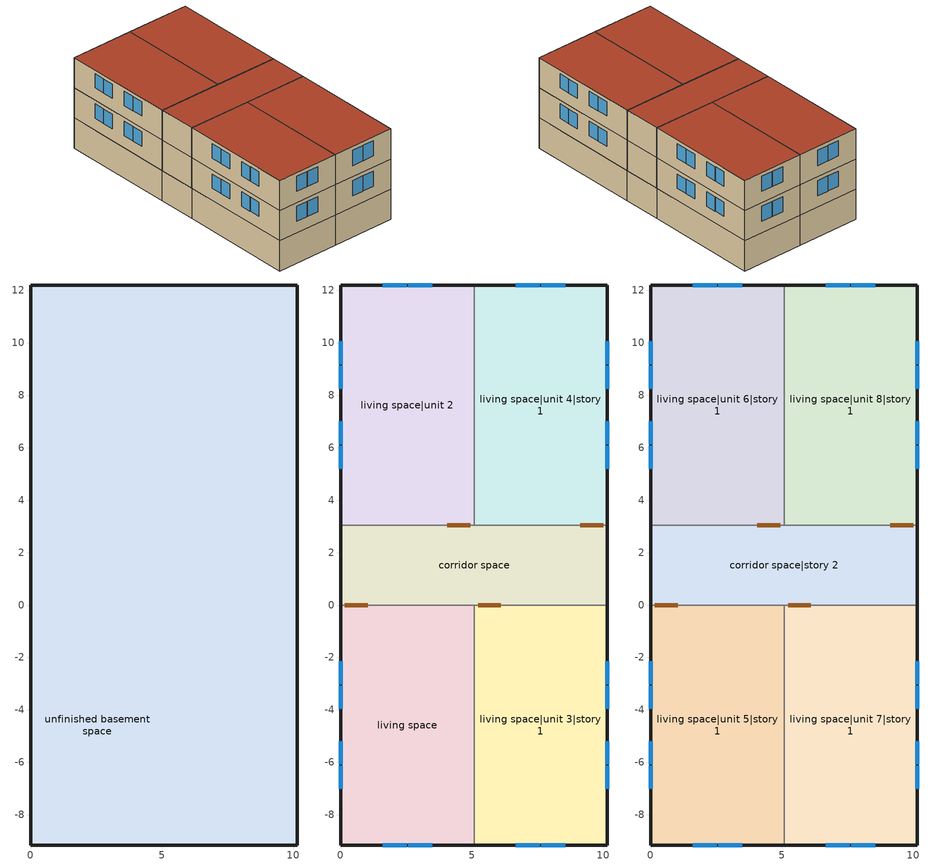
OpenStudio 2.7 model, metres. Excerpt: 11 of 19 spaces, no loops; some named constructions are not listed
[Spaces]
unfinished basement space
 floor foundation (FloorFndGrndUnfinB 2): 0,0 0,3.05 10.16,3.05 10.16,0 z-2.44
 floor foundation (FloorFndGrndUnfinB): 0,-9.14 0,0 5.08,0 5.08,-9.14 z-2.44
 floor foundation (FloorFndGrndUnfinB 1): 0,3.05 0,12.19 5.08,12.19 5.08,3.05 z-2.44
 floor foundation (FloorFndGrndUnfinB 4): 5.08,-9.14 5.08,0 10.16,0 10.16,-9.14 z-2.44
 floor foundation (FloorFndGrndUnfinB 3): 5.08,3.05 5.08,12.19 10.16,12.19 10.16,3.05 z-2.44
 wall foundation (WallFndGrndUnfinB 2): 0,3.05 0,0 / 10.16,0 10.16,3.05 z-2.44:0
 wall foundation (WallFndGrndUnfinB): 0,0 0,-9.14 5.08,-9.14 z-2.44:0
 wall foundation (WallFndGrndUnfinB 1): 5.08,12.19 0,12.19 0,3.05 z-2.44:0
 wall foundation (WallFndGrndUnfinB 4): 5.08,-9.14 10.16,-9.14 10.16,0 z-2.44:0
 wall foundation (WallFndGrndUnfinB 3): 10.16,3.05 10.16,12.19 5.08,12.19 z-2.44:0
 ceiling adiabatic (RoofUnfinUninsExt): 10.16,0 10.16,3.05 0,3.05 0,0 z0
living space
 floor to unfinished basement space (FloorUnfinBInsFin Reversed): 0,-9.14 0,0 5.08,0 5.08,-9.14 z0
 wall outside (WallExtInsFin): 0,0 0,-9.14 5.08,-9.14 z0:2.44
 wall adiabatic (WallIntFinUninsFin): 5.08,0 0,0 z0:2.44
 wall to living space|unit 3|story 1 (WallIntFinUninsFin Reversed): 5.08,-9.14 5.08,0 z0:2.44
 window (WindowConstruction): 1.6,-9.14 2.51,-9.14 / 2.57,-9.14 3.48,-9.14 z0.91:2.13; 0,-2.15 0,-3.02 / 0,-3.08 0,-3.95 / 0,-5.2 0,-6.07 / 0,-6.13 0,-6.99 z0.98:2.13
living space|unit 2
 floor to unfinished basement space (FloorUnfinBInsFin Reversed): 0,3.05 0,12.19 5.08,12.19 5.08,3.05 z0
 wall outside (WallExtInsFin): 5.08,12.19 0,12.19 0,3.05 z0:2.44
 wall to living space|unit 4|story 1 (WallIntFinUninsFin Reversed): 5.08,3.05 5.08,12.19 z0:2.44
 wall adiabatic (WallIntFinUninsFin): 0,3.05 5.08,3.05 z0:2.44
 window (WindowConstruction): 3.48,12.19 2.57,12.19 / 2.51,12.19 1.6,12.19 z0.91:2.13; 0,10.04 0,9.17 / 0,9.11 0,8.25 / 0,6.99 0,6.13 / 0,6.07 0,5.2 z0.98:2.13
living space|unit 3|story 1
 floor to unfinished basement space (FloorUnfinBInsFin Reversed): 5.08,-9.14 5.08,0 10.16,0 10.16,-9.14 z0
 wall outside (WallExtInsFin): 5.08,-9.14 10.16,-9.14 10.16,0 z0:2.44
 wall adiabatic (WallIntFinUninsFin): 10.16,0 5.08,0 z0:2.44
 window (WindowConstruction): 6.68,-9.14 7.59,-9.14 / 7.65,-9.14 8.56,-9.14 z0.91:2.13; 10.16,-6.99 10.16,-6.13 / 10.16,-6.07 10.16,-5.2 / 10.16,-3.95 10.16,-3.08 / 10.16,-3.02 10.16,-2.15 z0.98:2.13
living space|unit 4|story 1
 floor to unfinished basement space (FloorUnfinBInsFin Reversed): 5.08,3.05 5.08,12.19 10.16,12.19 10.16,3.05 z0
 wall outside (WallExtInsFin): 10.16,3.05 10.16,12.19 5.08,12.19 z0:2.44
 wall adiabatic (WallIntFinUninsFin): 5.08,3.05 10.16,3.05 z0:2.44
 window (WindowConstruction): 8.56,12.19 7.65,12.19 / 7.59,12.19 6.68,12.19 z0.91:2.13; 10.16,5.2 10.16,6.07 / 10.16,6.13 10.16,6.99 / 10.16,8.25 10.16,9.11 / 10.16,9.17 10.16,10.04 z0.98:2.13
corridor space
 floor adiabatic (FloorUnfinUninsUnfin): 0,0 0,3.05 10.16,3.05 10.16,0 z0
 wall outside (WallExtUninsUnfin): 0,3.05 0,0 / 10.16,0 10.16,3.05 z0:2.44
 wall adiabatic (WallIntUnfinUninsUnfin): 0,0 5.08,0 10.16,0 / 10.16,3.05 5.08,3.05 0,3.05 z0:2.44
 door inside (UninsDoor): 0.15,0 1.02,0 / 4.93,3.05 4.06,3.05 / 10.01,3.05 9.14,3.05 / 5.23,0 6.1,0 z0:2.13
 ceiling adiabatic (RoofUnfinUninsExt): 10.16,0 10.16,3.05 0,3.05 0,0 z2.44
living space|unit 5|story 1
 floor to living space (FloorFinUninsFin): 0,-9.14 0,0 5.08,0 5.08,-9.14 z2.44
 wall outside (WallExtInsFin): 0,0 0,-9.14 5.08,-9.14 z2.44:4.88
 wall adiabatic (WallIntFinUninsFin): 5.08,0 0,0 z2.44:4.88
 wall to living space|unit 7|story 1 (WallIntFinUninsFin Reversed): 5.08,-9.14 5.08,0 z2.44:4.88
 window (WindowConstruction): 1.6,-9.14 2.51,-9.14 / 2.57,-9.14 3.48,-9.14 z3.35:4.57; 0,-2.15 0,-3.02 / 0,-3.08 0,-3.95 / 0,-5.2 0,-6.07 / 0,-6.13 0,-6.99 z3.42:4.57
 roof outside (RoofFinInsExt): 5.08,-9.14 5.08,0 0,0 0,-9.14 z4.88
living space|unit 6|story 1
 floor to living space|unit 2 (FloorFinUninsFin): 0,3.05 0,12.19 5.08,12.19 5.08,3.05 z2.44
 wall outside (WallExtInsFin): 5.08,12.19 0,12.19 0,3.05 z2.44:4.88
 wall adiabatic (WallIntFinUninsFin): 0,3.05 5.08,3.05 z2.44:4.88
 wall to living space|unit 8|story 1 (WallIntFinUninsFin): 5.08,3.05 5.08,12.19 z2.44:4.88
 window (WindowConstruction): 3.48,12.19 2.57,12.19 / 2.51,12.19 1.6,12.19 z3.35:4.57; 0,10.04 0,9.17 / 0,9.11 0,8.25 / 0,6.99 0,6.13 / 0,6.07 0,5.2 z3.42:4.57
 roof outside (RoofFinInsExt): 5.08,3.05 5.08,12.19 0,12.19 0,3.05 z4.88
living space|unit 7|story 1
 floor to living space|unit 3|story 1 (FloorFinUninsFin): 5.08,-9.14 5.08,0 10.16,0 10.16,-9.14 z2.44
 wall outside (WallExtInsFin): 5.08,-9.14 10.16,-9.14 10.16,0 z2.44:4.88
 wall adiabatic (WallIntFinUninsFin): 10.16,0 5.08,0 z2.44:4.88
 window (WindowConstruction): 6.68,-9.14 7.59,-9.14 / 7.65,-9.14 8.56,-9.14 z3.35:4.57; 10.16,-6.99 10.16,-6.13 / 10.16,-6.07 10.16,-5.2 / 10.16,-3.95 10.16,-3.08 / 10.16,-3.02 10.16,-2.15 z3.42:4.57
 roof outside (RoofFinInsExt): 10.16,-9.14 10.16,0 5.08,0 5.08,-9.14 z4.88
living space|unit 8|story 1
 floor to living space|unit 4|story 1 (FloorFinUninsFin): 5.08,3.05 5.08,12.19 10.16,12.19 10.16,3.05 z2.44
 wall outside (WallExtInsFin): 10.16,3.05 10.16,12.19 5.08,12.19 z2.44:4.88
 wall adiabatic (WallIntFinUninsFin): 5.08,3.05 10.16,3.05 z2.44:4.88
 window (WindowConstruction): 8.56,12.19 7.65,12.19 / 7.59,12.19 6.68,12.19 z3.35:4.57; 10.16,5.2 10.16,6.07 / 10.16,6.13 10.16,6.99 / 10.16,8.25 10.16,9.11 / 10.16,9.17 10.16,10.04 z3.42:4.57
 roof outside (RoofFinInsExt): 10.16,3.05 10.16,12.19 5.08,12.19 5.08,3.05 z4.88
corridor space|story 2
 floor adiabatic (FloorUnfinUninsUnfin): 0,0 0,3.05 10.16,3.05 10.16,0 z2.44
 wall outside (WallExtUninsUnfin): 0,3.05 0,0 / 10.16,0 10.16,3.05 z2.44:4.88
 wall adiabatic (WallIntUnfinUninsUnfin): 10.16,3.05 5.08,3.05 0,3.05 / 0,0 5.08,0 10.16,0 z2.44:4.88
 door inside (UninsDoor): 10.01,3.05 9.14,3.05 / 5.23,0 6.1,0 / 4.93,3.05 4.06,3.05 / 0.15,0 1.02,0 z2.44:4.57
 roof outside (RoofUnfinUninsExt): 10.16,0 10.16,3.05 0,3.05 0,0 z4.88
[Schedule:Ruleset]
Name | Default Day Schedule | Summer Design Day Schedule | Winter Design Day Schedule
res nv_7 avail schedule | Schedule Day 78
res mv_7 range exhaust schedule | Schedule Day 81 | res mv_7 range exhaust schedule summer design | res mv_7 range exhaust schedule winter design
res mv_7 bath exhaust schedule | Schedule Day 82 | res mv_7 bath exhaust schedule summer design | res mv_7 bath exhaust schedule winter design
res nv_6 temp schedule | Schedule Day 83
res nv_6 avail schedule | Schedule Day 84
res mv_6 range exhaust schedule | Schedule Day 87 | res mv_6 range exhaust schedule summer design | res mv_6 range exhaust schedule winter design
res mv_6 bath exhaust schedule | Schedule Day 88 | res mv_6 bath exhaust schedule summer design | res mv_6 bath exhaust schedule winter design
res nv_4 temp schedule | Schedule Day 89
res nv_4 avail schedule | Schedule Day 90
res mv_4 range exhaust schedule | Schedule Day 93 | res mv_4 range exhaust schedule summer design | res mv_4 range exhaust schedule winter design
res mv_4 bath exhaust schedule | Schedule Day 94 | res mv_4 bath exhaust schedule summer design | res mv_4 bath exhaust schedule winter design
res nv_3 temp schedule | Schedule Day 95
res nv_3 avail schedule | Schedule Day 96
res mv_3 range exhaust schedule | Schedule Day 99 | res mv_3 range exhaust schedule summer design | res mv_3 range exhaust schedule winter design
res mv_3 bath exhaust schedule | Schedule Day 100 | res mv_3 bath exhaust schedule summer design | res mv_3 bath exhaust schedule winter design
res nv_5 temp schedule | Schedule Day 101
res nv_5 avail schedule | Schedule Day 102
res mv_5 range exhaust schedule | Schedule Day 105 | res mv_5 range exhaust schedule summer design | res mv_5 range exhaust schedule winter design
res mv_5 bath exhaust schedule | Schedule Day 106 | res mv_5 bath exhaust schedule summer design | res mv_5 bath exhaust schedule winter design
[Schedule:Day]
Schedule Day 78; Schedule Day 81; res mv_7 range exhaust schedule winter design; Schedule Day 82; res mv_7 bath exhaust schedule winter design; Schedule Day 83; Schedule Day 84; Schedule Day 87; res mv_6 range exhaust schedule winter design; Schedule Day 88; res mv_6 bath exhaust schedule winter design; Schedule Day 89; Schedule Day 90; Schedule Day 93; res mv_4 range exhaust schedule winter design; Schedule Day 94; res mv_4 bath exhaust schedule winter design; Schedule Day 95; Schedule Day 96; Schedule Day 99; res mv_3 range exhaust schedule winter design; Schedule Day 100; res mv_3 bath exhaust schedule winter design; Schedule Day 101; Schedule Day 102; Schedule Day 105; res mv_5 range exhaust schedule winter design; Schedule Day 106; res mv_5 bath exhaust schedule winter design: 24, 0, 0
res nv_7 availability schedule allday1 on; res nv_7 availability schedule allday1 on 1; res nv_7 availability schedule allday1 on 2; res nv_7 availability schedule allday1 on 3; res nv_7 availability schedule allday1 on 4; res nv_7 availability schedule allday1 on 5; res nv_7 availability schedule allday1 on 6; res nv_7 availability schedule allday1 on 7; res nv_7 availability schedule allday1 on 8; res nv_7 availability schedule allday1 on 9; res nv_7 availability schedule allday1 on 10; res nv_7 availability schedule allday1 on 11; res nv_6 availability schedule allday1 on; res nv_6 availability schedule allday1 on 1; res nv_6 availability schedule allday1 on 2; res nv_6 availability schedule allday1 on 3; res nv_6 availability schedule allday1 on 4; res nv_6 availability schedule allday1 on 5; res nv_6 availability schedule allday1 on 6; res nv_6 availability schedule allday1 on 7; res nv_6 availability schedule allday1 on 8; res nv_6 availability schedule allday1 on 9; res nv_6 availability schedule allday1 on 10; res nv_6 availability schedule allday1 on 11; res nv_4 availability schedule allday1 on; res nv_4 availability schedule allday1 on 1; res nv_4 availability schedule allday1 on 2; res nv_4 availability schedule allday1 on 3; res nv_4 availability schedule allday1 on 4; res nv_4 availability schedule allday1 on 5; res nv_4 availability schedule allday1 on 6; res nv_4 availability schedule allday1 on 7; res nv_4 availability schedule allday1 on 8; res nv_4 availability schedule allday1 on 9; res nv_4 availability schedule allday1 on 10; res nv_4 availability schedule allday1 on 11; res nv_3 availability schedule allday1 on; res nv_3 availability schedule allday1 on 1; res nv_3 availability schedule allday1 on 2; res nv_3 availability schedule allday1 on 3; res nv_3 availability schedule allday1 on 4; res nv_3 availability schedule allday1 on 5; res nv_3 availability schedule allday1 on 6; res nv_3 availability schedule allday1 on 7; res nv_3 availability schedule allday1 on 8; res nv_3 availability schedule allday1 on 9; res nv_3 availability schedule allday1 on 10; res nv_3 availability schedule allday1 on 11; res nv_5 availability schedule allday1 on; res nv_5 availability schedule allday1 on 1; res nv_5 availability schedule allday1 on 2; res nv_5 availability schedule allday1 on 3; res nv_5 availability schedule allday1 on 4; res nv_5 availability schedule allday1 on 5; res nv_5 availability schedule allday1 on 6; res nv_5 availability schedule allday1 on 7; res nv_5 availability schedule allday1 on 8; res nv_5 availability schedule allday1 on 9; res nv_5 availability schedule allday1 on 10; res nv_5 availability schedule allday1 on 11: 1, 0, 1, 2, 0, 1, 3, 0, 1, 4, 0, 1, 5, 0, 1, 6, 0, 1, 7, 0, 1, 8, 0, 1, 9, 0, 1, 10, 0, 1, 11, 0, 1, 12, 0, 1, 13, 0, 1, 14, 0, 1, 15, 0, 1, 16, 0, 1, 17, 0, 1, 18, 0, 1, 19, 0, 1, 20, 0, 1, 21, 0, 1, 22, 0, 1, 23, 0, 1, 24, 0, 1
res mv_7 range exhaust schedule allday1; res mv_7 range exhaust schedule allday2; res mv_7 range exhaust schedule allday3; res mv_7 range exhaust schedule allday4; res mv_7 range exhaust schedule allday5; res mv_7 range exhaust schedule allday6; res mv_7 range exhaust schedule allday7; res mv_7 range exhaust schedule allday8; res mv_7 range exhaust schedule allday9; res mv_7 range exhaust schedule allday10; res mv_7 range exhaust schedule allday11; res mv_7 range exhaust schedule allday12; res mv_6 range exhaust schedule allday1; res mv_6 range exhaust schedule allday2; res mv_6 range exhaust schedule allday3; res mv_6 range exhaust schedule allday4; res mv_6 range exhaust schedule allday5; res mv_6 range exhaust schedule allday6; res mv_6 range exhaust schedule allday7; res mv_6 range exhaust schedule allday8; res mv_6 range exhaust schedule allday9; res mv_6 range exhaust schedule allday10; res mv_6 range exhaust schedule allday11; res mv_6 range exhaust schedule allday12; res mv_4 range exhaust schedule allday1; res mv_4 range exhaust schedule allday2; res mv_4 range exhaust schedule allday3; res mv_4 range exhaust schedule allday4; res mv_4 range exhaust schedule allday5; res mv_4 range exhaust schedule allday6; res mv_4 range exhaust schedule allday7; res mv_4 range exhaust schedule allday8; res mv_4 range exhaust schedule allday9; res mv_4 range exhaust schedule allday10; res mv_4 range exhaust schedule allday11; res mv_4 range exhaust schedule allday12; res mv_3 range exhaust schedule allday1; res mv_3 range exhaust schedule allday2; res mv_3 range exhaust schedule allday3; res mv_3 range exhaust schedule allday4; res mv_3 range exhaust schedule allday5; res mv_3 range exhaust schedule allday6; res mv_3 range exhaust schedule allday7; res mv_3 range exhaust schedule allday8; res mv_3 range exhaust schedule allday9; res mv_3 range exhaust schedule allday10; res mv_3 range exhaust schedule allday11; res mv_3 range exhaust schedule allday12; res mv_5 range exhaust schedule allday1; res mv_5 range exhaust schedule allday2; res mv_5 range exhaust schedule allday3; res mv_5 range exhaust schedule allday4; res mv_5 range exhaust schedule allday5; res mv_5 range exhaust schedule allday6; res mv_5 range exhaust schedule allday7; res mv_5 range exhaust schedule allday8; res mv_5 range exhaust schedule allday9; res mv_5 range exhaust schedule allday10; res mv_5 range exhaust schedule allday11; res mv_5 range exhaust schedule allday12: 15, 0, 0, 16, 0, 1, 24, 0, 0
res mv_7 range exhaust schedule summer design; res mv_7 bath exhaust schedule summer design; res mv_6 range exhaust schedule summer design; res mv_6 bath exhaust schedule summer design; res mv_4 range exhaust schedule summer design; res mv_4 bath exhaust schedule summer design; res mv_3 range exhaust schedule summer design; res mv_3 bath exhaust schedule summer design; res mv_5 range exhaust schedule summer design; res mv_5 bath exhaust schedule summer design: 24, 0, 1
res mv_7 bath exhaust schedule allday1; res mv_7 bath exhaust schedule allday2; res mv_7 bath exhaust schedule allday3; res mv_7 bath exhaust schedule allday4; res mv_7 bath exhaust schedule allday5; res mv_7 bath exhaust schedule allday6; res mv_7 bath exhaust schedule allday7; res mv_7 bath exhaust schedule allday8; res mv_7 bath exhaust schedule allday9; res mv_7 bath exhaust schedule allday10; res mv_7 bath exhaust schedule allday11; res mv_7 bath exhaust schedule allday12; res mv_6 bath exhaust schedule allday1; res mv_6 bath exhaust schedule allday2; res mv_6 bath exhaust schedule allday3; res mv_6 bath exhaust schedule allday4; res mv_6 bath exhaust schedule allday5; res mv_6 bath exhaust schedule allday6; res mv_6 bath exhaust schedule allday7; res mv_6 bath exhaust schedule allday8; res mv_6 bath exhaust schedule allday9; res mv_6 bath exhaust schedule allday10; res mv_6 bath exhaust schedule allday11; res mv_6 bath exhaust schedule allday12; res mv_4 bath exhaust schedule allday1; res mv_4 bath exhaust schedule allday2; res mv_4 bath exhaust schedule allday3; res mv_4 bath exhaust schedule allday4; res mv_4 bath exhaust schedule allday5; res mv_4 bath exhaust schedule allday6; res mv_4 bath exhaust schedule allday7; res mv_4 bath exhaust schedule allday8; res mv_4 bath exhaust schedule allday9; res mv_4 bath exhaust schedule allday10; res mv_4 bath exhaust schedule allday11; res mv_4 bath exhaust schedule allday12; res mv_3 bath exhaust schedule allday1; res mv_3 bath exhaust schedule allday2; res mv_3 bath exhaust schedule allday3; res mv_3 bath exhaust schedule allday4; res mv_3 bath exhaust schedule allday5; res mv_3 bath exhaust schedule allday6; res mv_3 bath exhaust schedule allday7; res mv_3 bath exhaust schedule allday8; res mv_3 bath exhaust schedule allday9; res mv_3 bath exhaust schedule allday10; res mv_3 bath exhaust schedule allday11; res mv_3 bath exhaust schedule allday12; res mv_5 bath exhaust schedule allday1; res mv_5 bath exhaust schedule allday2; res mv_5 bath exhaust schedule allday3; res mv_5 bath exhaust schedule allday4; res mv_5 bath exhaust schedule allday5; res mv_5 bath exhaust schedule allday6; res mv_5 bath exhaust schedule allday7; res mv_5 bath exhaust schedule allday8; res mv_5 bath exhaust schedule allday9; res mv_5 bath exhaust schedule allday10; res mv_5 bath exhaust schedule allday11; res mv_5 bath exhaust schedule allday12: 4, 0, 0, 5, 0, 1, 24, 0, 0
res nv_6 temp schedule allday1; res nv_6 temp schedule allday2; res nv_6 temp schedule allday3; res nv_6 temp schedule allday4; res nv_6 temp schedule allday11; res nv_6 temp schedule allday12; res nv_4 temp schedule allday1; res nv_4 temp schedule allday2; res nv_4 temp schedule allday3; res nv_4 temp schedule allday4; res nv_4 temp schedule allday11; res nv_4 temp schedule allday12; res nv_3 temp schedule allday1; res nv_3 temp schedule allday2; res nv_3 temp schedule allday3; res nv_3 temp schedule allday4; res nv_3 temp schedule allday11; res nv_3 temp schedule allday12; res nv_5 temp schedule allday1; res nv_5 temp schedule allday2; res nv_5 temp schedule allday3; res nv_5 temp schedule allday4; res nv_5 temp schedule allday11; res nv_5 temp schedule allday12: 1, 0, 23.8889, 24, 0, 23.8889
res nv_6 temp schedule allday5; res nv_6 temp schedule allday6; res nv_6 temp schedule allday10; res nv_4 temp schedule allday5; res nv_4 temp schedule allday6; res nv_4 temp schedule allday10; res nv_3 temp schedule allday5; res nv_3 temp schedule allday6; res nv_3 temp schedule allday10; res nv_5 temp schedule allday5; res nv_5 temp schedule allday6; res nv_5 temp schedule allday10: 24, 0, 22.2222
res nv_6 temp schedule allday7; res nv_6 temp schedule allday8; res nv_6 temp schedule allday9; res nv_4 temp schedule allday7; res nv_4 temp schedule allday8; res nv_4 temp schedule allday9; res nv_3 temp schedule allday7; res nv_3 temp schedule allday8; res nv_3 temp schedule allday9; res nv_5 temp schedule allday7; res nv_5 temp schedule allday8; res nv_5 temp schedule allday9: 1, 0, 22.2222, 24, 0, 22.2222
[Schedule:Rule] Apply Monday=Yes; Apply Wednesday=Yes; Apply Friday=Yes; Date Specification Type=DateRange; Start Day=1
Name | Schedule Ruleset | Rule Order | Day Schedule | Start Month | End Month | End Day | Apply Sunday | Apply Tuesday | Apply Thursday | Apply Saturday
res nv_7 availability schedule allday ruleset1 on | res nv_7 avail schedule | 11 | res nv_7 availability schedule allday1 on | 1 | 1 | 31
res nv_7 availability schedule allday ruleset2 on | res nv_7 avail schedule | 10 | res nv_7 availability schedule allday1 on 1 | 2 | 2 | 28
res nv_7 availability schedule allday ruleset3 on | res nv_7 avail schedule | 9 | res nv_7 availability schedule allday1 on 2 | 3 | 3 | 31
res nv_7 availability schedule allday ruleset4 on | res nv_7 avail schedule | 8 | res nv_7 availability schedule allday1 on 3 | 4 | 4 | 30
res nv_7 availability schedule allday ruleset5 on | res nv_7 avail schedule | 7 | res nv_7 availability schedule allday1 on 4 | 5 | 5 | 31
res nv_7 availability schedule allday ruleset6 on | res nv_7 avail schedule | 6 | res nv_7 availability schedule allday1 on 5 | 6 | 6 | 30
res nv_7 availability schedule allday ruleset7 on | res nv_7 avail schedule | 5 | res nv_7 availability schedule allday1 on 6 | 7 | 7 | 31
res nv_7 availability schedule allday ruleset8 on | res nv_7 avail schedule | 4 | res nv_7 availability schedule allday1 on 7 | 8 | 8 | 31
res nv_7 availability schedule allday ruleset9 on | res nv_7 avail schedule | 3 | res nv_7 availability schedule allday1 on 8 | 9 | 9 | 30
res nv_7 availability schedule allday ruleset10 on | res nv_7 avail schedule | 2 | res nv_7 availability schedule allday1 on 9 | 10 | 10 | 31
res nv_7 availability schedule allday ruleset11 on | res nv_7 avail schedule | 1 | res nv_7 availability schedule allday1 on 10 | 11 | 11 | 30
res nv_7 availability schedule allday ruleset12 on | res nv_7 avail schedule | 0 | res nv_7 availability schedule allday1 on 11 | 12 | 12 | 31
res mv_7 range exhaust schedule allday ruleset1 | res mv_7 range exhaust schedule | 11 | res mv_7 range exhaust schedule allday1 | 1 | 1 | 31 | Yes | Yes | Yes | Yes
res mv_7 range exhaust schedule allday ruleset2 | res mv_7 range exhaust schedule | 10 | res mv_7 range exhaust schedule allday2 | 2 | 2 | 28 | Yes | Yes | Yes | Yes
res mv_7 range exhaust schedule allday ruleset3 | res mv_7 range exhaust schedule | 9 | res mv_7 range exhaust schedule allday3 | 3 | 3 | 31 | Yes | Yes | Yes | Yes
res mv_7 range exhaust schedule allday ruleset4 | res mv_7 range exhaust schedule | 8 | res mv_7 range exhaust schedule allday4 | 4 | 4 | 30 | Yes | Yes | Yes | Yes
res mv_7 range exhaust schedule allday ruleset5 | res mv_7 range exhaust schedule | 7 | res mv_7 range exhaust schedule allday5 | 5 | 5 | 31 | Yes | Yes | Yes | Yes
res mv_7 range exhaust schedule allday ruleset6 | res mv_7 range exhaust schedule | 6 | res mv_7 range exhaust schedule allday6 | 6 | 6 | 30 | Yes | Yes | Yes | Yes
res mv_7 range exhaust schedule allday ruleset7 | res mv_7 range exhaust schedule | 5 | res mv_7 range exhaust schedule allday7 | 7 | 7 | 31 | Yes | Yes | Yes | Yes
res mv_7 range exhaust schedule allday ruleset8 | res mv_7 range exhaust schedule | 4 | res mv_7 range exhaust schedule allday8 | 8 | 8 | 31 | Yes | Yes | Yes | Yes
res mv_7 range exhaust schedule allday ruleset9 | res mv_7 range exhaust schedule | 3 | res mv_7 range exhaust schedule allday9 | 9 | 9 | 30 | Yes | Yes | Yes | Yes
res mv_7 range exhaust schedule allday ruleset10 | res mv_7 range exhaust schedule | 2 | res mv_7 range exhaust schedule allday10 | 10 | 10 | 31 | Yes | Yes | Yes | Yes
res mv_7 range exhaust schedule allday ruleset11 | res mv_7 range exhaust schedule | 1 | res mv_7 range exhaust schedule allday11 | 11 | 11 | 30 | Yes | Yes | Yes | Yes
res mv_7 range exhaust schedule allday ruleset12 | res mv_7 range exhaust schedule | 0 | res mv_7 range exhaust schedule allday12 | 12 | 12 | 31 | Yes | Yes | Yes | Yes
res mv_7 bath exhaust schedule allday ruleset1 | res mv_7 bath exhaust schedule | 11 | res mv_7 bath exhaust schedule allday1 | 1 | 1 | 31 | Yes | Yes | Yes | Yes
res mv_7 bath exhaust schedule allday ruleset2 | res mv_7 bath exhaust schedule | 10 | res mv_7 bath exhaust schedule allday2 | 2 | 2 | 28 | Yes | Yes | Yes | Yes
res mv_7 bath exhaust schedule allday ruleset3 | res mv_7 bath exhaust schedule | 9 | res mv_7 bath exhaust schedule allday3 | 3 | 3 | 31 | Yes | Yes | Yes | Yes
res mv_7 bath exhaust schedule allday ruleset4 | res mv_7 bath exhaust schedule | 8 | res mv_7 bath exhaust schedule allday4 | 4 | 4 | 30 | Yes | Yes | Yes | Yes
res mv_7 bath exhaust schedule allday ruleset5 | res mv_7 bath exhaust schedule | 7 | res mv_7 bath exhaust schedule allday5 | 5 | 5 | 31 | Yes | Yes | Yes | Yes
res mv_7 bath exhaust schedule allday ruleset6 | res mv_7 bath exhaust schedule | 6 | res mv_7 bath exhaust schedule allday6 | 6 | 6 | 30 | Yes | Yes | Yes | Yes
res mv_7 bath exhaust schedule allday ruleset7 | res mv_7 bath exhaust schedule | 5 | res mv_7 bath exhaust schedule allday7 | 7 | 7 | 31 | Yes | Yes | Yes | Yes
res mv_7 bath exhaust schedule allday ruleset8 | res mv_7 bath exhaust schedule | 4 | res mv_7 bath exhaust schedule allday8 | 8 | 8 | 31 | Yes | Yes | Yes | Yes
res mv_7 bath exhaust schedule allday ruleset9 | res mv_7 bath exhaust schedule | 3 | res mv_7 bath exhaust schedule allday9 | 9 | 9 | 30 | Yes | Yes | Yes | Yes
res mv_7 bath exhaust schedule allday ruleset10 | res mv_7 bath exhaust schedule | 2 | res mv_7 bath exhaust schedule allday10 | 10 | 10 | 31 | Yes | Yes | Yes | Yes
res mv_7 bath exhaust schedule allday ruleset11 | res mv_7 bath exhaust schedule | 1 | res mv_7 bath exhaust schedule allday11 | 11 | 11 | 30 | Yes | Yes | Yes | Yes
res mv_7 bath exhaust schedule allday ruleset12 | res mv_7 bath exhaust schedule | 0 | res mv_7 bath exhaust schedule allday12 | 12 | 12 | 31 | Yes | Yes | Yes | Yes
res nv_6 temp schedule allday ruleset1 | res nv_6 temp schedule | 11 | res nv_6 temp schedule allday1 | 1 | 1 | 31 | Yes | Yes | Yes | Yes
res nv_6 temp schedule allday ruleset2 | res nv_6 temp schedule | 10 | res nv_6 temp schedule allday2 | 2 | 2 | 28 | Yes | Yes | Yes | Yes
res nv_6 temp schedule allday ruleset3 | res nv_6 temp schedule | 9 | res nv_6 temp schedule allday3 | 3 | 3 | 31 | Yes | Yes | Yes | Yes
res nv_6 temp schedule allday ruleset4 | res nv_6 temp schedule | 8 | res nv_6 temp schedule allday4 | 4 | 4 | 30 | Yes | Yes | Yes | Yes
res nv_6 temp schedule allday ruleset5 | res nv_6 temp schedule | 7 | res nv_6 temp schedule allday5 | 5 | 5 | 31 | Yes | Yes | Yes | Yes
res nv_6 temp schedule allday ruleset6 | res nv_6 temp schedule | 6 | res nv_6 temp schedule allday6 | 6 | 6 | 30 | Yes | Yes | Yes | Yes
res nv_6 temp schedule allday ruleset7 | res nv_6 temp schedule | 5 | res nv_6 temp schedule allday7 | 7 | 7 | 31 | Yes | Yes | Yes | Yes
res nv_6 temp schedule allday ruleset8 | res nv_6 temp schedule | 4 | res nv_6 temp schedule allday8 | 8 | 8 | 31 | Yes | Yes | Yes | Yes
res nv_6 temp schedule allday ruleset9 | res nv_6 temp schedule | 3 | res nv_6 temp schedule allday9 | 9 | 9 | 30 | Yes | Yes | Yes | Yes
res nv_6 temp schedule allday ruleset10 | res nv_6 temp schedule | 2 | res nv_6 temp schedule allday10 | 10 | 10 | 31 | Yes | Yes | Yes | Yes
res nv_6 temp schedule allday ruleset11 | res nv_6 temp schedule | 1 | res nv_6 temp schedule allday11 | 11 | 11 | 30 | Yes | Yes | Yes | Yes
res nv_6 temp schedule allday ruleset12 | res nv_6 temp schedule | 0 | res nv_6 temp schedule allday12 | 12 | 12 | 31 | Yes | Yes | Yes | Yes
res nv_6 availability schedule allday ruleset1 on | res nv_6 avail schedule | 11 | res nv_6 availability schedule allday1 on | 1 | 1 | 31
res nv_6 availability schedule allday ruleset2 on | res nv_6 avail schedule | 10 | res nv_6 availability schedule allday1 on 1 | 2 | 2 | 28
res nv_6 availability schedule allday ruleset3 on | res nv_6 avail schedule | 9 | res nv_6 availability schedule allday1 on 2 | 3 | 3 | 31
res nv_6 availability schedule allday ruleset4 on | res nv_6 avail schedule | 8 | res nv_6 availability schedule allday1 on 3 | 4 | 4 | 30
res nv_6 availability schedule allday ruleset5 on | res nv_6 avail schedule | 7 | res nv_6 availability schedule allday1 on 4 | 5 | 5 | 31
res nv_6 availability schedule allday ruleset6 on | res nv_6 avail schedule | 6 | res nv_6 availability schedule allday1 on 5 | 6 | 6 | 30
res nv_6 availability schedule allday ruleset7 on | res nv_6 avail schedule | 5 | res nv_6 availability schedule allday1 on 6 | 7 | 7 | 31
res nv_6 availability schedule allday ruleset8 on | res nv_6 avail schedule | 4 | res nv_6 availability schedule allday1 on 7 | 8 | 8 | 31
res nv_6 availability schedule allday ruleset9 on | res nv_6 avail schedule | 3 | res nv_6 availability schedule allday1 on 8 | 9 | 9 | 30
res nv_6 availability schedule allday ruleset10 on | res nv_6 avail schedule | 2 | res nv_6 availability schedule allday1 on 9 | 10 | 10 | 31
res nv_6 availability schedule allday ruleset11 on | res nv_6 avail schedule | 1 | res nv_6 availability schedule allday1 on 10 | 11 | 11 | 30
res nv_6 availability schedule allday ruleset12 on | res nv_6 avail schedule | 0 | res nv_6 availability schedule allday1 on 11 | 12 | 12 | 31
res mv_6 range exhaust schedule allday ruleset1 | res mv_6 range exhaust schedule | 11 | res mv_6 range exhaust schedule allday1 | 1 | 1 | 31 | Yes | Yes | Yes | Yes
res mv_6 range exhaust schedule allday ruleset2 | res mv_6 range exhaust schedule | 10 | res mv_6 range exhaust schedule allday2 | 2 | 2 | 28 | Yes | Yes | Yes | Yes
res mv_6 range exhaust schedule allday ruleset3 | res mv_6 range exhaust schedule | 9 | res mv_6 range exhaust schedule allday3 | 3 | 3 | 31 | Yes | Yes | Yes | Yes
res mv_6 range exhaust schedule allday ruleset4 | res mv_6 range exhaust schedule | 8 | res mv_6 range exhaust schedule allday4 | 4 | 4 | 30 | Yes | Yes | Yes | Yes
res mv_6 range exhaust schedule allday ruleset5 | res mv_6 range exhaust schedule | 7 | res mv_6 range exhaust schedule allday5 | 5 | 5 | 31 | Yes | Yes | Yes | Yes
res mv_6 range exhaust schedule allday ruleset6 | res mv_6 range exhaust schedule | 6 | res mv_6 range exhaust schedule allday6 | 6 | 6 | 30 | Yes | Yes | Yes | Yes
res mv_6 range exhaust schedule allday ruleset7 | res mv_6 range exhaust schedule | 5 | res mv_6 range exhaust schedule allday7 | 7 | 7 | 31 | Yes | Yes | Yes | Yes
res mv_6 range exhaust schedule allday ruleset8 | res mv_6 range exhaust schedule | 4 | res mv_6 range exhaust schedule allday8 | 8 | 8 | 31 | Yes | Yes | Yes | Yes
res mv_6 range exhaust schedule allday ruleset9 | res mv_6 range exhaust schedule | 3 | res mv_6 range exhaust schedule allday9 | 9 | 9 | 30 | Yes | Yes | Yes | Yes
res mv_6 range exhaust schedule allday ruleset10 | res mv_6 range exhaust schedule | 2 | res mv_6 range exhaust schedule allday10 | 10 | 10 | 31 | Yes | Yes | Yes | Yes
res mv_6 range exhaust schedule allday ruleset11 | res mv_6 range exhaust schedule | 1 | res mv_6 range exhaust schedule allday11 | 11 | 11 | 30 | Yes | Yes | Yes | Yes
res mv_6 range exhaust schedule allday ruleset12 | res mv_6 range exhaust schedule | 0 | res mv_6 range exhaust schedule allday12 | 12 | 12 | 31 | Yes | Yes | Yes | Yes
res mv_6 bath exhaust schedule allday ruleset1 | res mv_6 bath exhaust schedule | 11 | res mv_6 bath exhaust schedule allday1 | 1 | 1 | 31 | Yes | Yes | Yes | Yes
res mv_6 bath exhaust schedule allday ruleset2 | res mv_6 bath exhaust schedule | 10 | res mv_6 bath exhaust schedule allday2 | 2 | 2 | 28 | Yes | Yes | Yes | Yes
res mv_6 bath exhaust schedule allday ruleset3 | res mv_6 bath exhaust schedule | 9 | res mv_6 bath exhaust schedule allday3 | 3 | 3 | 31 | Yes | Yes | Yes | Yes
res mv_6 bath exhaust schedule allday ruleset4 | res mv_6 bath exhaust schedule | 8 | res mv_6 bath exhaust schedule allday4 | 4 | 4 | 30 | Yes | Yes | Yes | Yes
res mv_6 bath exhaust schedule allday ruleset5 | res mv_6 bath exhaust schedule | 7 | res mv_6 bath exhaust schedule allday5 | 5 | 5 | 31 | Yes | Yes | Yes | Yes
res mv_6 bath exhaust schedule allday ruleset6 | res mv_6 bath exhaust schedule | 6 | res mv_6 bath exhaust schedule allday6 | 6 | 6 | 30 | Yes | Yes | Yes | Yes
res mv_6 bath exhaust schedule allday ruleset7 | res mv_6 bath exhaust schedule | 5 | res mv_6 bath exhaust schedule allday7 | 7 | 7 | 31 | Yes | Yes | Yes | Yes
res mv_6 bath exhaust schedule allday ruleset8 | res mv_6 bath exhaust schedule | 4 | res mv_6 bath exhaust schedule allday8 | 8 | 8 | 31 | Yes | Yes | Yes | Yes
res mv_6 bath exhaust schedule allday ruleset9 | res mv_6 bath exhaust schedule | 3 | res mv_6 bath exhaust schedule allday9 | 9 | 9 | 30 | Yes | Yes | Yes | Yes
res mv_6 bath exhaust schedule allday ruleset10 | res mv_6 bath exhaust schedule | 2 | res mv_6 bath exhaust schedule allday10 | 10 | 10 | 31 | Yes | Yes | Yes | Yes
res mv_6 bath exhaust schedule allday ruleset11 | res mv_6 bath exhaust schedule | 1 | res mv_6 bath exhaust schedule allday11 | 11 | 11 | 30 | Yes | Yes | Yes | Yes
res mv_6 bath exhaust schedule allday ruleset12 | res mv_6 bath exhaust schedule | 0 | res mv_6 bath exhaust schedule allday12 | 12 | 12 | 31 | Yes | Yes | Yes | Yes
res nv_4 temp schedule allday ruleset1 | res nv_4 temp schedule | 11 | res nv_4 temp schedule allday1 | 1 | 1 | 31 | Yes | Yes | Yes | Yes
res nv_4 temp schedule allday ruleset2 | res nv_4 temp schedule | 10 | res nv_4 temp schedule allday2 | 2 | 2 | 28 | Yes | Yes | Yes | Yes
res nv_4 temp schedule allday ruleset3 | res nv_4 temp schedule | 9 | res nv_4 temp schedule allday3 | 3 | 3 | 31 | Yes | Yes | Yes | Yes
res nv_4 temp schedule allday ruleset4 | res nv_4 temp schedule | 8 | res nv_4 temp schedule allday4 | 4 | 4 | 30 | Yes | Yes | Yes | Yes
res nv_4 temp schedule allday ruleset5 | res nv_4 temp schedule | 7 | res nv_4 temp schedule allday5 | 5 | 5 | 31 | Yes | Yes | Yes | Yes
res nv_4 temp schedule allday ruleset6 | res nv_4 temp schedule | 6 | res nv_4 temp schedule allday6 | 6 | 6 | 30 | Yes | Yes | Yes | Yes
res nv_4 temp schedule allday ruleset7 | res nv_4 temp schedule | 5 | res nv_4 temp schedule allday7 | 7 | 7 | 31 | Yes | Yes | Yes | Yes
res nv_4 temp schedule allday ruleset8 | res nv_4 temp schedule | 4 | res nv_4 temp schedule allday8 | 8 | 8 | 31 | Yes | Yes | Yes | Yes
res nv_4 temp schedule allday ruleset9 | res nv_4 temp schedule | 3 | res nv_4 temp schedule allday9 | 9 | 9 | 30 | Yes | Yes | Yes | Yes
res nv_4 temp schedule allday ruleset10 | res nv_4 temp schedule | 2 | res nv_4 temp schedule allday10 | 10 | 10 | 31 | Yes | Yes | Yes | Yes
res nv_4 temp schedule allday ruleset11 | res nv_4 temp schedule | 1 | res nv_4 temp schedule allday11 | 11 | 11 | 30 | Yes | Yes | Yes | Yes
res nv_4 temp schedule allday ruleset12 | res nv_4 temp schedule | 0 | res nv_4 temp schedule allday12 | 12 | 12 | 31 | Yes | Yes | Yes | Yes
res nv_4 availability schedule allday ruleset1 on | res nv_4 avail schedule | 11 | res nv_4 availability schedule allday1 on | 1 | 1 | 31
res nv_4 availability schedule allday ruleset2 on | res nv_4 avail schedule | 10 | res nv_4 availability schedule allday1 on 1 | 2 | 2 | 28
res nv_4 availability schedule allday ruleset3 on | res nv_4 avail schedule | 9 | res nv_4 availability schedule allday1 on 2 | 3 | 3 | 31
res nv_4 availability schedule allday ruleset4 on | res nv_4 avail schedule | 8 | res nv_4 availability schedule allday1 on 3 | 4 | 4 | 30
res nv_4 availability schedule allday ruleset5 on | res nv_4 avail schedule | 7 | res nv_4 availability schedule allday1 on 4 | 5 | 5 | 31
res nv_4 availability schedule allday ruleset6 on | res nv_4 avail schedule | 6 | res nv_4 availability schedule allday1 on 5 | 6 | 6 | 30
res nv_4 availability schedule allday ruleset7 on | res nv_4 avail schedule | 5 | res nv_4 availability schedule allday1 on 6 | 7 | 7 | 31
res nv_4 availability schedule allday ruleset8 on | res nv_4 avail schedule | 4 | res nv_4 availability schedule allday1 on 7 | 8 | 8 | 31
res nv_4 availability schedule allday ruleset9 on | res nv_4 avail schedule | 3 | res nv_4 availability schedule allday1 on 8 | 9 | 9 | 30
res nv_4 availability schedule allday ruleset10 on | res nv_4 avail schedule | 2 | res nv_4 availability schedule allday1 on 9 | 10 | 10 | 31
res nv_4 availability schedule allday ruleset11 on | res nv_4 avail schedule | 1 | res nv_4 availability schedule allday1 on 10 | 11 | 11 | 30
res nv_4 availability schedule allday ruleset12 on | res nv_4 avail schedule | 0 | res nv_4 availability schedule allday1 on 11 | 12 | 12 | 31
res mv_4 range exhaust schedule allday ruleset1 | res mv_4 range exhaust schedule | 11 | res mv_4 range exhaust schedule allday1 | 1 | 1 | 31 | Yes | Yes | Yes | Yes
res mv_4 range exhaust schedule allday ruleset2 | res mv_4 range exhaust schedule | 10 | res mv_4 range exhaust schedule allday2 | 2 | 2 | 28 | Yes | Yes | Yes | Yes
res mv_4 range exhaust schedule allday ruleset3 | res mv_4 range exhaust schedule | 9 | res mv_4 range exhaust schedule allday3 | 3 | 3 | 31 | Yes | Yes | Yes | Yes
res mv_4 range exhaust schedule allday ruleset4 | res mv_4 range exhaust schedule | 8 | res mv_4 range exhaust schedule allday4 | 4 | 4 | 30 | Yes | Yes | Yes | Yes
res mv_4 range exhaust schedule allday ruleset5 | res mv_4 range exhaust schedule | 7 | res mv_4 range exhaust schedule allday5 | 5 | 5 | 31 | Yes | Yes | Yes | Yes
res mv_4 range exhaust schedule allday ruleset6 | res mv_4 range exhaust schedule | 6 | res mv_4 range exhaust schedule allday6 | 6 | 6 | 30 | Yes | Yes | Yes | Yes
res mv_4 range exhaust schedule allday ruleset7 | res mv_4 range exhaust schedule | 5 | res mv_4 range exhaust schedule allday7 | 7 | 7 | 31 | Yes | Yes | Yes | Yes
res mv_4 range exhaust schedule allday ruleset8 | res mv_4 range exhaust schedule | 4 | res mv_4 range exhaust schedule allday8 | 8 | 8 | 31 | Yes | Yes | Yes | Yes
res mv_4 range exhaust schedule allday ruleset9 | res mv_4 range exhaust schedule | 3 | res mv_4 range exhaust schedule allday9 | 9 | 9 | 30 | Yes | Yes | Yes | Yes
res mv_4 range exhaust schedule allday ruleset10 | res mv_4 range exhaust schedule | 2 | res mv_4 range exhaust schedule allday10 | 10 | 10 | 31 | Yes | Yes | Yes | Yes
res mv_4 range exhaust schedule allday ruleset11 | res mv_4 range exhaust schedule | 1 | res mv_4 range exhaust schedule allday11 | 11 | 11 | 30 | Yes | Yes | Yes | Yes
res mv_4 range exhaust schedule allday ruleset12 | res mv_4 range exhaust schedule | 0 | res mv_4 range exhaust schedule allday12 | 12 | 12 | 31 | Yes | Yes | Yes | Yes
res mv_4 bath exhaust schedule allday ruleset1 | res mv_4 bath exhaust schedule | 11 | res mv_4 bath exhaust schedule allday1 | 1 | 1 | 31 | Yes | Yes | Yes | Yes
res mv_4 bath exhaust schedule allday ruleset2 | res mv_4 bath exhaust schedule | 10 | res mv_4 bath exhaust schedule allday2 | 2 | 2 | 28 | Yes | Yes | Yes | Yes
res mv_4 bath exhaust schedule allday ruleset3 | res mv_4 bath exhaust schedule | 9 | res mv_4 bath exhaust schedule allday3 | 3 | 3 | 31 | Yes | Yes | Yes | Yes
res mv_4 bath exhaust schedule allday ruleset4 | res mv_4 bath exhaust schedule | 8 | res mv_4 bath exhaust schedule allday4 | 4 | 4 | 30 | Yes | Yes | Yes | Yes
res mv_4 bath exhaust schedule allday ruleset5 | res mv_4 bath exhaust schedule | 7 | res mv_4 bath exhaust schedule allday5 | 5 | 5 | 31 | Yes | Yes | Yes | Yes
res mv_4 bath exhaust schedule allday ruleset6 | res mv_4 bath exhaust schedule | 6 | res mv_4 bath exhaust schedule allday6 | 6 | 6 | 30 | Yes | Yes | Yes | Yes
res mv_4 bath exhaust schedule allday ruleset7 | res mv_4 bath exhaust schedule | 5 | res mv_4 bath exhaust schedule allday7 | 7 | 7 | 31 | Yes | Yes | Yes | Yes
res mv_4 bath exhaust schedule allday ruleset8 | res mv_4 bath exhaust schedule | 4 | res mv_4 bath exhaust schedule allday8 | 8 | 8 | 31 | Yes | Yes | Yes | Yes
res mv_4 bath exhaust schedule allday ruleset9 | res mv_4 bath exhaust schedule | 3 | res mv_4 bath exhaust schedule allday9 | 9 | 9 | 30 | Yes | Yes | Yes | Yes
res mv_4 bath exhaust schedule allday ruleset10 | res mv_4 bath exhaust schedule | 2 | res mv_4 bath exhaust schedule allday10 | 10 | 10 | 31 | Yes | Yes | Yes | Yes
res mv_4 bath exhaust schedule allday ruleset11 | res mv_4 bath exhaust schedule | 1 | res mv_4 bath exhaust schedule allday11 | 11 | 11 | 30 | Yes | Yes | Yes | Yes
res mv_4 bath exhaust schedule allday ruleset12 | res mv_4 bath exhaust schedule | 0 | res mv_4 bath exhaust schedule allday12 | 12 | 12 | 31 | Yes | Yes | Yes | Yes
res nv_3 temp schedule allday ruleset1 | res nv_3 temp schedule | 11 | res nv_3 temp schedule allday1 | 1 | 1 | 31 | Yes | Yes | Yes | Yes
res nv_3 temp schedule allday ruleset2 | res nv_3 temp schedule | 10 | res nv_3 temp schedule allday2 | 2 | 2 | 28 | Yes | Yes | Yes | Yes
res nv_3 temp schedule allday ruleset3 | res nv_3 temp schedule | 9 | res nv_3 temp schedule allday3 | 3 | 3 | 31 | Yes | Yes | Yes | Yes
res nv_3 temp schedule allday ruleset4 | res nv_3 temp schedule | 8 | res nv_3 temp schedule allday4 | 4 | 4 | 30 | Yes | Yes | Yes | Yes
res nv_3 temp schedule allday ruleset5 | res nv_3 temp schedule | 7 | res nv_3 temp schedule allday5 | 5 | 5 | 31 | Yes | Yes | Yes | Yes
res nv_3 temp schedule allday ruleset6 | res nv_3 temp schedule | 6 | res nv_3 temp schedule allday6 | 6 | 6 | 30 | Yes | Yes | Yes | Yes
res nv_3 temp schedule allday ruleset7 | res nv_3 temp schedule | 5 | res nv_3 temp schedule allday7 | 7 | 7 | 31 | Yes | Yes | Yes | Yes
res nv_3 temp schedule allday ruleset8 | res nv_3 temp schedule | 4 | res nv_3 temp schedule allday8 | 8 | 8 | 31 | Yes | Yes | Yes | Yes
res nv_3 temp schedule allday ruleset9 | res nv_3 temp schedule | 3 | res nv_3 temp schedule allday9 | 9 | 9 | 30 | Yes | Yes | Yes | Yes
res nv_3 temp schedule allday ruleset10 | res nv_3 temp schedule | 2 | res nv_3 temp schedule allday10 | 10 | 10 | 31 | Yes | Yes | Yes | Yes
res nv_3 temp schedule allday ruleset11 | res nv_3 temp schedule | 1 | res nv_3 temp schedule allday11 | 11 | 11 | 30 | Yes | Yes | Yes | Yes
res nv_3 temp schedule allday ruleset12 | res nv_3 temp schedule | 0 | res nv_3 temp schedule allday12 | 12 | 12 | 31 | Yes | Yes | Yes | Yes
res nv_3 availability schedule allday ruleset1 on | res nv_3 avail schedule | 11 | res nv_3 availability schedule allday1 on | 1 | 1 | 31
res nv_3 availability schedule allday ruleset2 on | res nv_3 avail schedule | 10 | res nv_3 availability schedule allday1 on 1 | 2 | 2 | 28
res nv_3 availability schedule allday ruleset3 on | res nv_3 avail schedule | 9 | res nv_3 availability schedule allday1 on 2 | 3 | 3 | 31
res nv_3 availability schedule allday ruleset4 on | res nv_3 avail schedule | 8 | res nv_3 availability schedule allday1 on 3 | 4 | 4 | 30
res nv_3 availability schedule allday ruleset5 on | res nv_3 avail schedule | 7 | res nv_3 availability schedule allday1 on 4 | 5 | 5 | 31
res nv_3 availability schedule allday ruleset6 on | res nv_3 avail schedule | 6 | res nv_3 availability schedule allday1 on 5 | 6 | 6 | 30
res nv_3 availability schedule allday ruleset7 on | res nv_3 avail schedule | 5 | res nv_3 availability schedule allday1 on 6 | 7 | 7 | 31
res nv_3 availability schedule allday ruleset8 on | res nv_3 avail schedule | 4 | res nv_3 availability schedule allday1 on 7 | 8 | 8 | 31
res nv_3 availability schedule allday ruleset9 on | res nv_3 avail schedule | 3 | res nv_3 availability schedule allday1 on 8 | 9 | 9 | 30
res nv_3 availability schedule allday ruleset10 on | res nv_3 avail schedule | 2 | res nv_3 availability schedule allday1 on 9 | 10 | 10 | 31
res nv_3 availability schedule allday ruleset11 on | res nv_3 avail schedule | 1 | res nv_3 availability schedule allday1 on 10 | 11 | 11 | 30
res nv_3 availability schedule allday ruleset12 on | res nv_3 avail schedule | 0 | res nv_3 availability schedule allday1 on 11 | 12 | 12 | 31
res mv_3 range exhaust schedule allday ruleset1 | res mv_3 range exhaust schedule | 11 | res mv_3 range exhaust schedule allday1 | 1 | 1 | 31 | Yes | Yes | Yes | Yes
res mv_3 range exhaust schedule allday ruleset2 | res mv_3 range exhaust schedule | 10 | res mv_3 range exhaust schedule allday2 | 2 | 2 | 28 | Yes | Yes | Yes | Yes
res mv_3 range exhaust schedule allday ruleset3 | res mv_3 range exhaust schedule | 9 | res mv_3 range exhaust schedule allday3 | 3 | 3 | 31 | Yes | Yes | Yes | Yes
res mv_3 range exhaust schedule allday ruleset4 | res mv_3 range exhaust schedule | 8 | res mv_3 range exhaust schedule allday4 | 4 | 4 | 30 | Yes | Yes | Yes | Yes
res mv_3 range exhaust schedule allday ruleset5 | res mv_3 range exhaust schedule | 7 | res mv_3 range exhaust schedule allday5 | 5 | 5 | 31 | Yes | Yes | Yes | Yes
res mv_3 range exhaust schedule allday ruleset6 | res mv_3 range exhaust schedule | 6 | res mv_3 range exhaust schedule allday6 | 6 | 6 | 30 | Yes | Yes | Yes | Yes
res mv_3 range exhaust schedule allday ruleset7 | res mv_3 range exhaust schedule | 5 | res mv_3 range exhaust schedule allday7 | 7 | 7 | 31 | Yes | Yes | Yes | Yes
res mv_3 range exhaust schedule allday ruleset8 | res mv_3 range exhaust schedule | 4 | res mv_3 range exhaust schedule allday8 | 8 | 8 | 31 | Yes | Yes | Yes | Yes
res mv_3 range exhaust schedule allday ruleset9 | res mv_3 range exhaust schedule | 3 | res mv_3 range exhaust schedule allday9 | 9 | 9 | 30 | Yes | Yes | Yes | Yes
res mv_3 range exhaust schedule allday ruleset10 | res mv_3 range exhaust schedule | 2 | res mv_3 range exhaust schedule allday10 | 10 | 10 | 31 | Yes | Yes | Yes | Yes
res mv_3 range exhaust schedule allday ruleset11 | res mv_3 range exhaust schedule | 1 | res mv_3 range exhaust schedule allday11 | 11 | 11 | 30 | Yes | Yes | Yes | Yes
res mv_3 range exhaust schedule allday ruleset12 | res mv_3 range exhaust schedule | 0 | res mv_3 range exhaust schedule allday12 | 12 | 12 | 31 | Yes | Yes | Yes | Yes
res mv_3 bath exhaust schedule allday ruleset1 | res mv_3 bath exhaust schedule | 11 | res mv_3 bath exhaust schedule allday1 | 1 | 1 | 31 | Yes | Yes | Yes | Yes
res mv_3 bath exhaust schedule allday ruleset2 | res mv_3 bath exhaust schedule | 10 | res mv_3 bath exhaust schedule allday2 | 2 | 2 | 28 | Yes | Yes | Yes | Yes
res mv_3 bath exhaust schedule allday ruleset3 | res mv_3 bath exhaust schedule | 9 | res mv_3 bath exhaust schedule allday3 | 3 | 3 | 31 | Yes | Yes | Yes | Yes
res mv_3 bath exhaust schedule allday ruleset4 | res mv_3 bath exhaust schedule | 8 | res mv_3 bath exhaust schedule allday4 | 4 | 4 | 30 | Yes | Yes | Yes | Yes
res mv_3 bath exhaust schedule allday ruleset5 | res mv_3 bath exhaust schedule | 7 | res mv_3 bath exhaust schedule allday5 | 5 | 5 | 31 | Yes | Yes | Yes | Yes
res mv_3 bath exhaust schedule allday ruleset6 | res mv_3 bath exhaust schedule | 6 | res mv_3 bath exhaust schedule allday6 | 6 | 6 | 30 | Yes | Yes | Yes | Yes
res mv_3 bath exhaust schedule allday ruleset7 | res mv_3 bath exhaust schedule | 5 | res mv_3 bath exhaust schedule allday7 | 7 | 7 | 31 | Yes | Yes | Yes | Yes
res mv_3 bath exhaust schedule allday ruleset8 | res mv_3 bath exhaust schedule | 4 | res mv_3 bath exhaust schedule allday8 | 8 | 8 | 31 | Yes | Yes | Yes | Yes
res mv_3 bath exhaust schedule allday ruleset9 | res mv_3 bath exhaust schedule | 3 | res mv_3 bath exhaust schedule allday9 | 9 | 9 | 30 | Yes | Yes | Yes | Yes
res mv_3 bath exhaust schedule allday ruleset10 | res mv_3 bath exhaust schedule | 2 | res mv_3 bath exhaust schedule allday10 | 10 | 10 | 31 | Yes | Yes | Yes | Yes
res mv_3 bath exhaust schedule allday ruleset11 | res mv_3 bath exhaust schedule | 1 | res mv_3 bath exhaust schedule allday11 | 11 | 11 | 30 | Yes | Yes | Yes | Yes
res mv_3 bath exhaust schedule allday ruleset12 | res mv_3 bath exhaust schedule | 0 | res mv_3 bath exhaust schedule allday12 | 12 | 12 | 31 | Yes | Yes | Yes | Yes
res nv_5 temp schedule allday ruleset1 | res nv_5 temp schedule | 11 | res nv_5 temp schedule allday1 | 1 | 1 | 31 | Yes | Yes | Yes | Yes
res nv_5 temp schedule allday ruleset2 | res nv_5 temp schedule | 10 | res nv_5 temp schedule allday2 | 2 | 2 | 28 | Yes | Yes | Yes | Yes
res nv_5 temp schedule allday ruleset3 | res nv_5 temp schedule | 9 | res nv_5 temp schedule allday3 | 3 | 3 | 31 | Yes | Yes | Yes | Yes
res nv_5 temp schedule allday ruleset4 | res nv_5 temp schedule | 8 | res nv_5 temp schedule allday4 | 4 | 4 | 30 | Yes | Yes | Yes | Yes
res nv_5 temp schedule allday ruleset5 | res nv_5 temp schedule | 7 | res nv_5 temp schedule allday5 | 5 | 5 | 31 | Yes | Yes | Yes | Yes
res nv_5 temp schedule allday ruleset6 | res nv_5 temp schedule | 6 | res nv_5 temp schedule allday6 | 6 | 6 | 30 | Yes | Yes | Yes | Yes
res nv_5 temp schedule allday ruleset7 | res nv_5 temp schedule | 5 | res nv_5 temp schedule allday7 | 7 | 7 | 31 | Yes | Yes | Yes | Yes
res nv_5 temp schedule allday ruleset8 | res nv_5 temp schedule | 4 | res nv_5 temp schedule allday8 | 8 | 8 | 31 | Yes | Yes | Yes | Yes
res nv_5 temp schedule allday ruleset9 | res nv_5 temp schedule | 3 | res nv_5 temp schedule allday9 | 9 | 9 | 30 | Yes | Yes | Yes | Yes
res nv_5 temp schedule allday ruleset10 | res nv_5 temp schedule | 2 | res nv_5 temp schedule allday10 | 10 | 10 | 31 | Yes | Yes | Yes | Yes
res nv_5 temp schedule allday ruleset11 | res nv_5 temp schedule | 1 | res nv_5 temp schedule allday11 | 11 | 11 | 30 | Yes | Yes | Yes | Yes
res nv_5 temp schedule allday ruleset12 | res nv_5 temp schedule | 0 | res nv_5 temp schedule allday12 | 12 | 12 | 31 | Yes | Yes | Yes | Yes
res nv_5 availability schedule allday ruleset1 on | res nv_5 avail schedule | 11 | res nv_5 availability schedule allday1 on | 1 | 1 | 31
res nv_5 availability schedule allday ruleset2 on | res nv_5 avail schedule | 10 | res nv_5 availability schedule allday1 on 1 | 2 | 2 | 28
res nv_5 availability schedule allday ruleset3 on | res nv_5 avail schedule | 9 | res nv_5 availability schedule allday1 on 2 | 3 | 3 | 31
res nv_5 availability schedule allday ruleset4 on | res nv_5 avail schedule | 8 | res nv_5 availability schedule allday1 on 3 | 4 | 4 | 30
res nv_5 availability schedule allday ruleset5 on | res nv_5 avail schedule | 7 | res nv_5 availability schedule allday1 on 4 | 5 | 5 | 31
res nv_5 availability schedule allday ruleset6 on | res nv_5 avail schedule | 6 | res nv_5 availability schedule allday1 on 5 | 6 | 6 | 30
res nv_5 availability schedule allday ruleset7 on | res nv_5 avail schedule | 5 | res nv_5 availability schedule allday1 on 6 | 7 | 7 | 31
res nv_5 availability schedule allday ruleset8 on | res nv_5 avail schedule | 4 | res nv_5 availability schedule allday1 on 7 | 8 | 8 | 31
res nv_5 availability schedule allday ruleset9 on | res nv_5 avail schedule | 3 | res nv_5 availability schedule allday1 on 8 | 9 | 9 | 30
res nv_5 availability schedule allday ruleset10 on | res nv_5 avail schedule | 2 | res nv_5 availability schedule allday1 on 9 | 10 | 10 | 31
res nv_5 availability schedule allday ruleset11 on | res nv_5 avail schedule | 1 | res nv_5 availability schedule allday1 on 10 | 11 | 11 | 30
res nv_5 availability schedule allday ruleset12 on | res nv_5 avail schedule | 0 | res nv_5 availability schedule allday1 on 11 | 12 | 12 | 31
res mv_5 range exhaust schedule allday ruleset1 | res mv_5 range exhaust schedule | 11 | res mv_5 range exhaust schedule allday1 | 1 | 1 | 31 | Yes | Yes | Yes | Yes
res mv_5 range exhaust schedule allday ruleset2 | res mv_5 range exhaust schedule | 10 | res mv_5 range exhaust schedule allday2 | 2 | 2 | 28 | Yes | Yes | Yes | Yes
res mv_5 range exhaust schedule allday ruleset3 | res mv_5 range exhaust schedule | 9 | res mv_5 range exhaust schedule allday3 | 3 | 3 | 31 | Yes | Yes | Yes | Yes
res mv_5 range exhaust schedule allday ruleset4 | res mv_5 range exhaust schedule | 8 | res mv_5 range exhaust schedule allday4 | 4 | 4 | 30 | Yes | Yes | Yes | Yes
res mv_5 range exhaust schedule allday ruleset5 | res mv_5 range exhaust schedule | 7 | res mv_5 range exhaust schedule allday5 | 5 | 5 | 31 | Yes | Yes | Yes | Yes
res mv_5 range exhaust schedule allday ruleset6 | res mv_5 range exhaust schedule | 6 | res mv_5 range exhaust schedule allday6 | 6 | 6 | 30 | Yes | Yes | Yes | Yes
res mv_5 range exhaust schedule allday ruleset7 | res mv_5 range exhaust schedule | 5 | res mv_5 range exhaust schedule allday7 | 7 | 7 | 31 | Yes | Yes | Yes | Yes
res mv_5 range exhaust schedule allday ruleset8 | res mv_5 range exhaust schedule | 4 | res mv_5 range exhaust schedule allday8 | 8 | 8 | 31 | Yes | Yes | Yes | Yes
res mv_5 range exhaust schedule allday ruleset9 | res mv_5 range exhaust schedule | 3 | res mv_5 range exhaust schedule allday9 | 9 | 9 | 30 | Yes | Yes | Yes | Yes
res mv_5 range exhaust schedule allday ruleset10 | res mv_5 range exhaust schedule | 2 | res mv_5 range exhaust schedule allday10 | 10 | 10 | 31 | Yes | Yes | Yes | Yes
res mv_5 range exhaust schedule allday ruleset11 | res mv_5 range exhaust schedule | 1 | res mv_5 range exhaust schedule allday11 | 11 | 11 | 30 | Yes | Yes | Yes | Yes
res mv_5 range exhaust schedule allday ruleset12 | res mv_5 range exhaust schedule | 0 | res mv_5 range exhaust schedule allday12 | 12 | 12 | 31 | Yes | Yes | Yes | Yes
res mv_5 bath exhaust schedule allday ruleset1 | res mv_5 bath exhaust schedule | 11 | res mv_5 bath exhaust schedule allday1 | 1 | 1 | 31 | Yes | Yes | Yes | Yes
res mv_5 bath exhaust schedule allday ruleset2 | res mv_5 bath exhaust schedule | 10 | res mv_5 bath exhaust schedule allday2 | 2 | 2 | 28 | Yes | Yes | Yes | Yes
res mv_5 bath exhaust schedule allday ruleset3 | res mv_5 bath exhaust schedule | 9 | res mv_5 bath exhaust schedule allday3 | 3 | 3 | 31 | Yes | Yes | Yes | Yes
res mv_5 bath exhaust schedule allday ruleset4 | res mv_5 bath exhaust schedule | 8 | res mv_5 bath exhaust schedule allday4 | 4 | 4 | 30 | Yes | Yes | Yes | Yes
res mv_5 bath exhaust schedule allday ruleset5 | res mv_5 bath exhaust schedule | 7 | res mv_5 bath exhaust schedule allday5 | 5 | 5 | 31 | Yes | Yes | Yes | Yes
res mv_5 bath exhaust schedule allday ruleset6 | res mv_5 bath exhaust schedule | 6 | res mv_5 bath exhaust schedule allday6 | 6 | 6 | 30 | Yes | Yes | Yes | Yes
res mv_5 bath exhaust schedule allday ruleset7 | res mv_5 bath exhaust schedule | 5 | res mv_5 bath exhaust schedule allday7 | 7 | 7 | 31 | Yes | Yes | Yes | Yes
res mv_5 bath exhaust schedule allday ruleset8 | res mv_5 bath exhaust schedule | 4 | res mv_5 bath exhaust schedule allday8 | 8 | 8 | 31 | Yes | Yes | Yes | Yes
res mv_5 bath exhaust schedule allday ruleset9 | res mv_5 bath exhaust schedule | 3 | res mv_5 bath exhaust schedule allday9 | 9 | 9 | 30 | Yes | Yes | Yes | Yes
res mv_5 bath exhaust schedule allday ruleset10 | res mv_5 bath exhaust schedule | 2 | res mv_5 bath exhaust schedule allday10 | 10 | 10 | 31 | Yes | Yes | Yes | Yes
res mv_5 bath exhaust schedule allday ruleset11 | res mv_5 bath exhaust schedule | 1 | res mv_5 bath exhaust schedule allday11 | 11 | 11 | 30 | Yes | Yes | Yes | Yes
res mv_5 bath exhaust schedule allday ruleset12 | res mv_5 bath exhaust schedule | 0 | res mv_5 bath exhaust schedule allday12 | 12 | 12 | 31 | Yes | Yes | Yes | Yes
